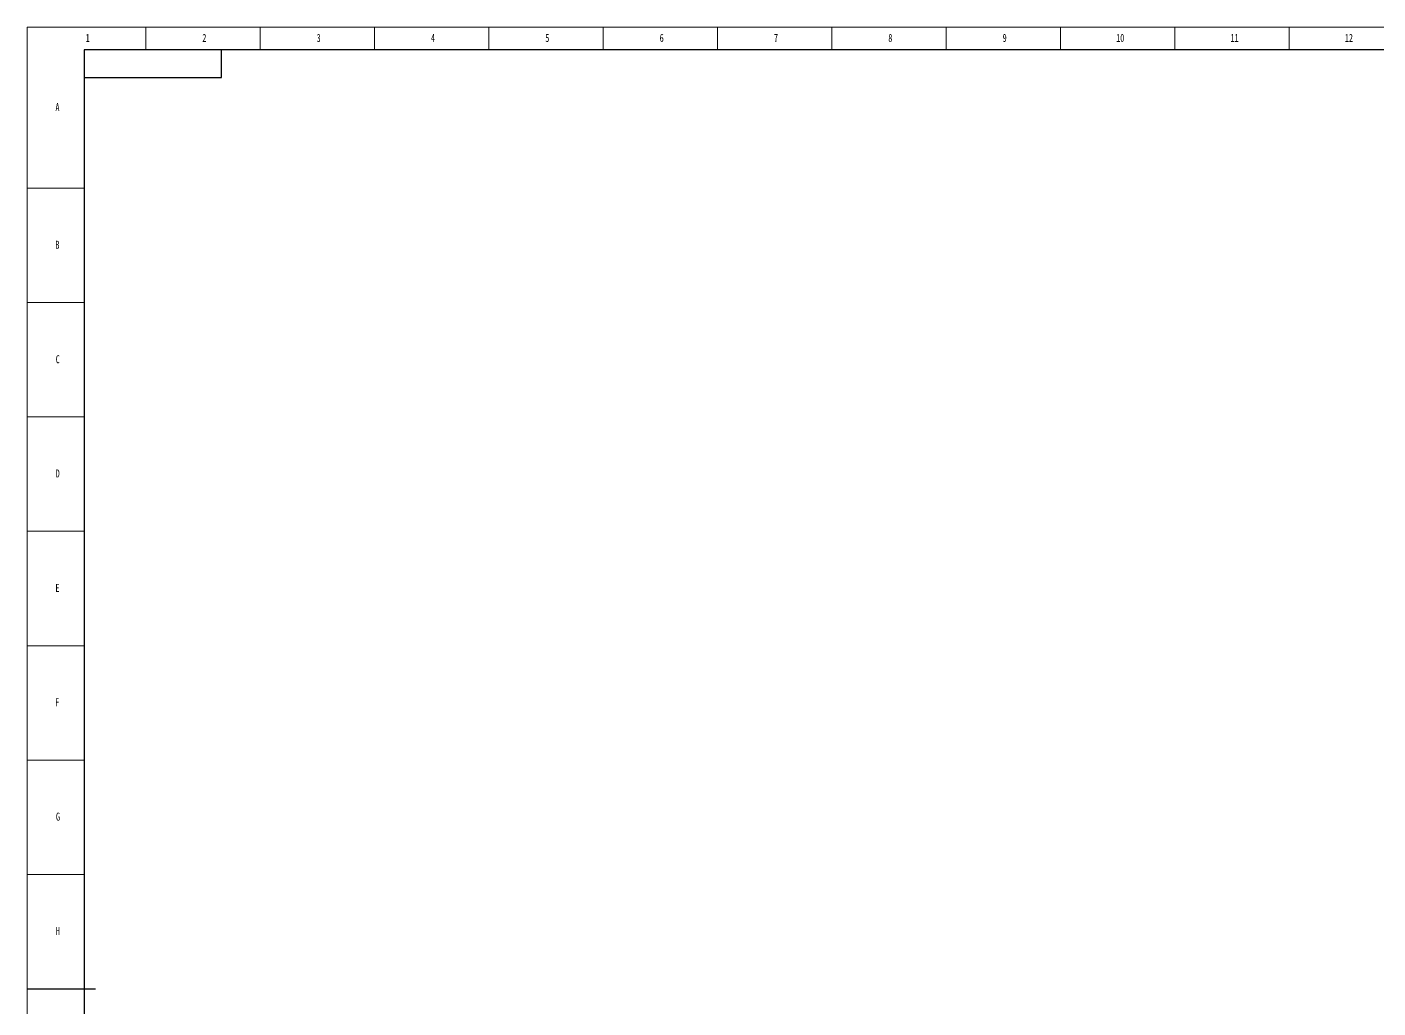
# Model space of a CAD drawing. Header units: millimetres. Extents: x 0 to 1189, y 0 to 841.
# Drawn here: x 0 to 591, y 412 to 841 of the extents above; entities that cross this region are included whole.
import ezdxf

# ---------------------------------------------------------------- set-up
doc = ezdxf.new("R2010")
doc.units = ezdxf.units.MM
doc.linetypes.add('SLD-实线', pattern=[0])
doc.styles.add('SLDTEXTSTYLE5', font='TXT', dxfattribs={"width": 0.7})

msp = doc.modelspace()

# ---------------------------------------------------------------- linework, layer by layer
at = {"color": 7, "linetype": 'SLD-实线', "lineweight": 18}
for p, q in [((1189, 841), (0, 841)), ((0, 841), (0, 0))]:
    msp.add_line(p, q, dxfattribs=at)
at = {"color": 7, "linetype": 'SLD-实线', "lineweight": 18, "true_color": 0xffffff}
for p, q in [((52, 841), (52, 831.05)), ((102, 841), (102, 831.05)), ((152, 841), (152, 831.05)), ((202, 841), (202, 831.05)), ((252, 841), (252, 831.05)), ((302, 841), (302, 831.05)), ((352, 841), (352, 831.05)), ((402, 841), (402, 831.05)), ((452, 841), (452, 831.05)), ((502, 841), (502, 831.05)), ((552, 841), (552, 831.05)), ((0, 770.5), (25, 770.5)), ((0, 720.5), (25, 720.5)), ((0, 670.5), (25, 670.5)), ((0, 620.5), (25, 620.5)), ((0, 570.5), (25, 570.5)), ((0, 520.5), (25, 520.5)), ((0, 470.5), (25, 470.5))]:
    msp.add_line(p, q, dxfattribs=at)
at = {"color": 7, "linetype": 'SLD-实线', "lineweight": 25}
for p, q in [((1179, 831.05), (25, 831.05)), ((25, 831.05), (25, 10)), ((85, 819), (85, 831)), ((25, 819), (85, 819))]:
    msp.add_line(p, q, dxfattribs=at)
at = {"color": 7, "linetype": 'SLD-实线', "lineweight": 25, "true_color": 0xffffff}
msp.add_line((0, 420.5), (30, 420.5), dxfattribs=at)

# ---------------------------------------------------------------- texts
at = {"color": 7, "linetype": 'SLD-实线', "lineweight": 18, "true_color": 0xffffff, "char_height": 3.5, "attachment_point": 2, "style": 'SLDTEXTSTYLE5'}
for s, insert in [('1', (26.54, 837.99)), ('2', (77.54, 837.99)), ('3', (127.54, 837.99)), ('4', (177.54, 837.99)), ('5', (227.54, 837.99)), ('6', (277.55, 837.99)), ('7', (327.55, 837.99)), ('8', (377.55, 837.99)), ('9', (427.55, 837.99)), ('10', (478.09, 837.99)), ('11', (528.09, 837.99)), ('12', (578.09, 837.99)), ('A', (13.32, 807.74)), ('B', (13.32, 747.54)), ('C', (13.43, 697.49)), ('D', (13.43, 647.54)), ('E', (13.32, 597.49)), ('F', (13.22, 547.54)), ('G', (13.54, 497.49)), ('H', (13.43, 447.54))]:
    msp.add_mtext(s, dxfattribs=dict(at, insert=insert))

doc.saveas('drawing.dxf')
